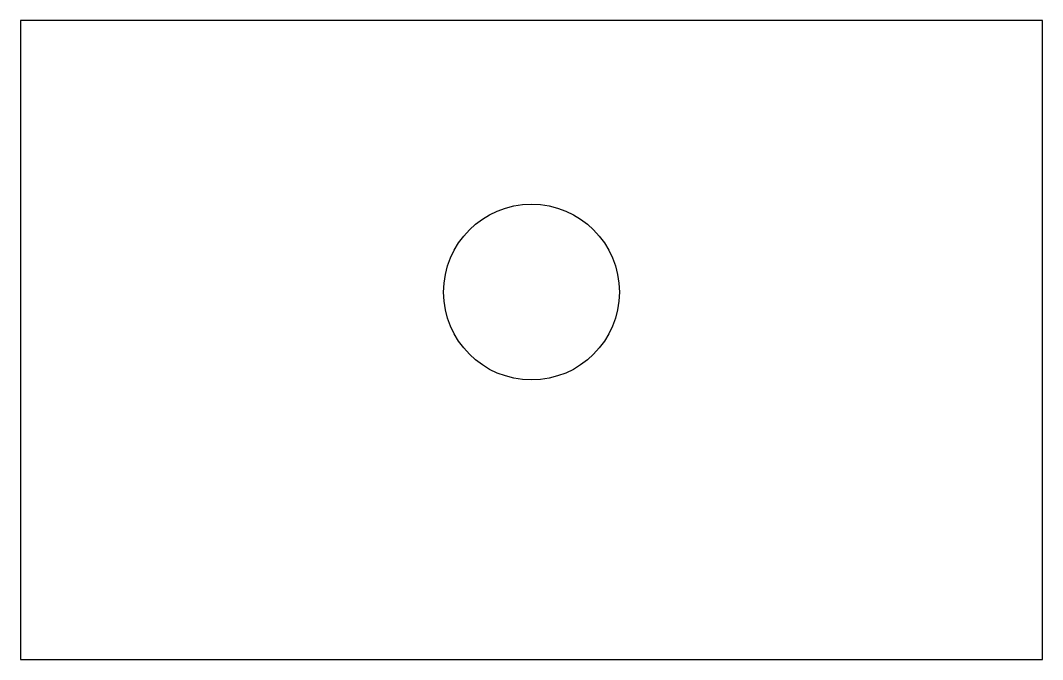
# Model space of a CAD drawing. Header units: millimetres. Extents: x 0 to 32, y 0 to 20.
import ezdxf

# ---------------------------------------------------------------- set-up
doc = ezdxf.new("R2010")
doc.units = ezdxf.units.MM
doc.layers.add('HOLES', color=7, linetype='Continuous')
doc.layers.add('OUTLINE', color=7, linetype='Continuous')

msp = doc.modelspace()

# ---------------------------------------------------------------- linework, layer by layer
at = {"layer": 'HOLES'}
msp.add_circle((16, 11.5), 2.75, dxfattribs=at)
at = {"layer": 'OUTLINE'}
msp.add_lwpolyline([(0, 0), (32, 0), (32, 20), (0, 20)], close=True, dxfattribs=at)

doc.saveas('drawing.dxf')
